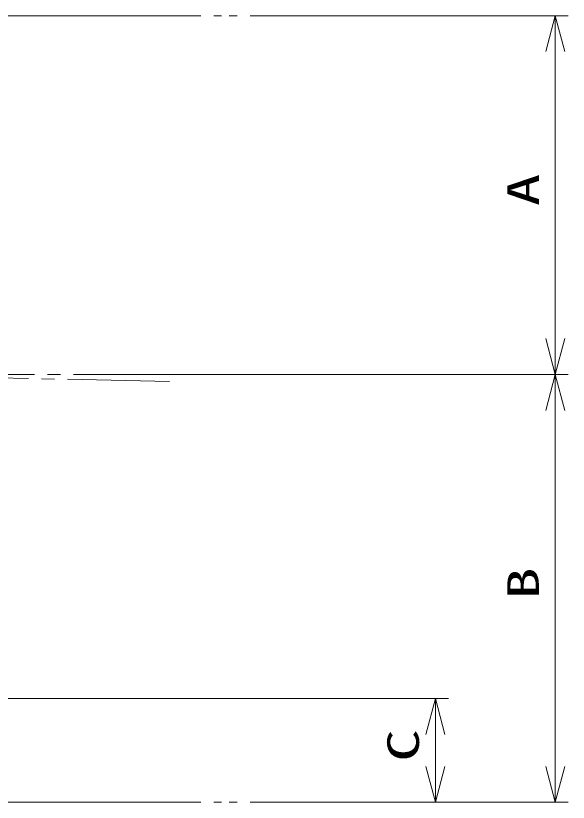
# Model space of a CAD drawing. Units: millimetres on the paper. Extents: x -305 to 305, y -152 to 152.
# Drawn here: x -23.1 to 19.5, y 25.7 to 86.3 of the extents above; entities that cross this region are included whole.
import ezdxf
from ezdxf.enums import TextEntityAlignment as Align

# ---------------------------------------------------------------- set-up
doc = ezdxf.new("R2010")
doc.units = ezdxf.units.MM
doc.linetypes.add('LONG_CHAIN', pattern=[21, 18, -1, 1, -1])
doc.linetypes.add('LONG_DOUBLE_CHAIN', pattern=[21.8, 18, -1, 0.6, -0.6, 0.6, -1])
doc.layers.add('0-1_TV', color=7, linetype='Continuous', lineweight=9)
doc.layers.add('0-2_0', color=7, linetype='Continuous', lineweight=9)
doc.styles.add('ＭＳ ゴシック', font='')
doc.styles.get('ＭＳ ゴシック').set_extended_font_data('MS Gothic')

# ---------------------------------------------------------------- blocks, each defined once
blk = doc.blocks.new('_OPEN30')
at = {"layer": '0-2_0'}
blk.add_line((0, 0), (-1, 0), dxfattribs=at)
blk.add_lwpolyline([(-1, 0.2679), (0, 0), (-1, -0.2679)], dxfattribs=at)

msp = doc.modelspace()

# ---------------------------------------------------------------- linework, layer by layer
at = {"layer": '0-1_TV', "linetype": 'LONG_DOUBLE_CHAIN'}
for p, q in [((-201.261, 86.345), (-5.058, 86.345)), ((-201.261, 25.679), (-5.058, 25.679))]:
    msp.add_line(p, q, dxfattribs=at)
at = {"layer": '0-1_TV'}
for p, q in [((-5.058, 86.345), (19.48, 86.345)), ((18.48, 83.575), (18.48, 61.449)), ((-11.838, 58.679), (19.48, 58.679)), ((18.48, 55.909), (18.48, 28.449)), ((-60.376, 33.679), (10.232, 33.679)), ((9.232, 30.909), (9.232, 28.449)), ((-5.058, 25.679), (19.48, 25.679)), ((-5.058, 25.679), (10.232, 25.679))]:
    msp.add_line(p, q, dxfattribs=at)
at = {"layer": '0-1_TV', "linetype": 'LONG_CHAIN'}
for p, q in [((-40.13, 58.731), (-11.259, 58.143)), ((-39.678, 58.679), (-11.838, 58.679))]:
    msp.add_line(p, q, dxfattribs=at)

# ---------------------------------------------------------------- block references
at = {"layer": '0-1_TV', "xscale": 2.77, "yscale": 2.77}
for p, rotation in [((18.48, 86.345), 90), ((18.48, 58.679), 270), ((18.48, 58.679), 90), ((9.232, 33.679), 90), ((9.232, 25.679), 270), ((18.48, 25.679), 270)]:
    msp.add_blockref('_OPEN30', p, dxfattribs=dict(at, rotation=rotation))

# ---------------------------------------------------------------- texts
at = {"layer": '0-1_TV', "style": 'ＭＳ ゴシック', "width": 1.5}
for s, p in [('A', (17.95, 71.665)), ('B', (17.95, 41.301)), ('C', (8.702, 28.806))]:
    msp.add_text(s, height=2.441, rotation=90, dxfattribs=at).set_placement(p, align=Align.BOTTOM_LEFT)

doc.saveas('drawing.dxf')
